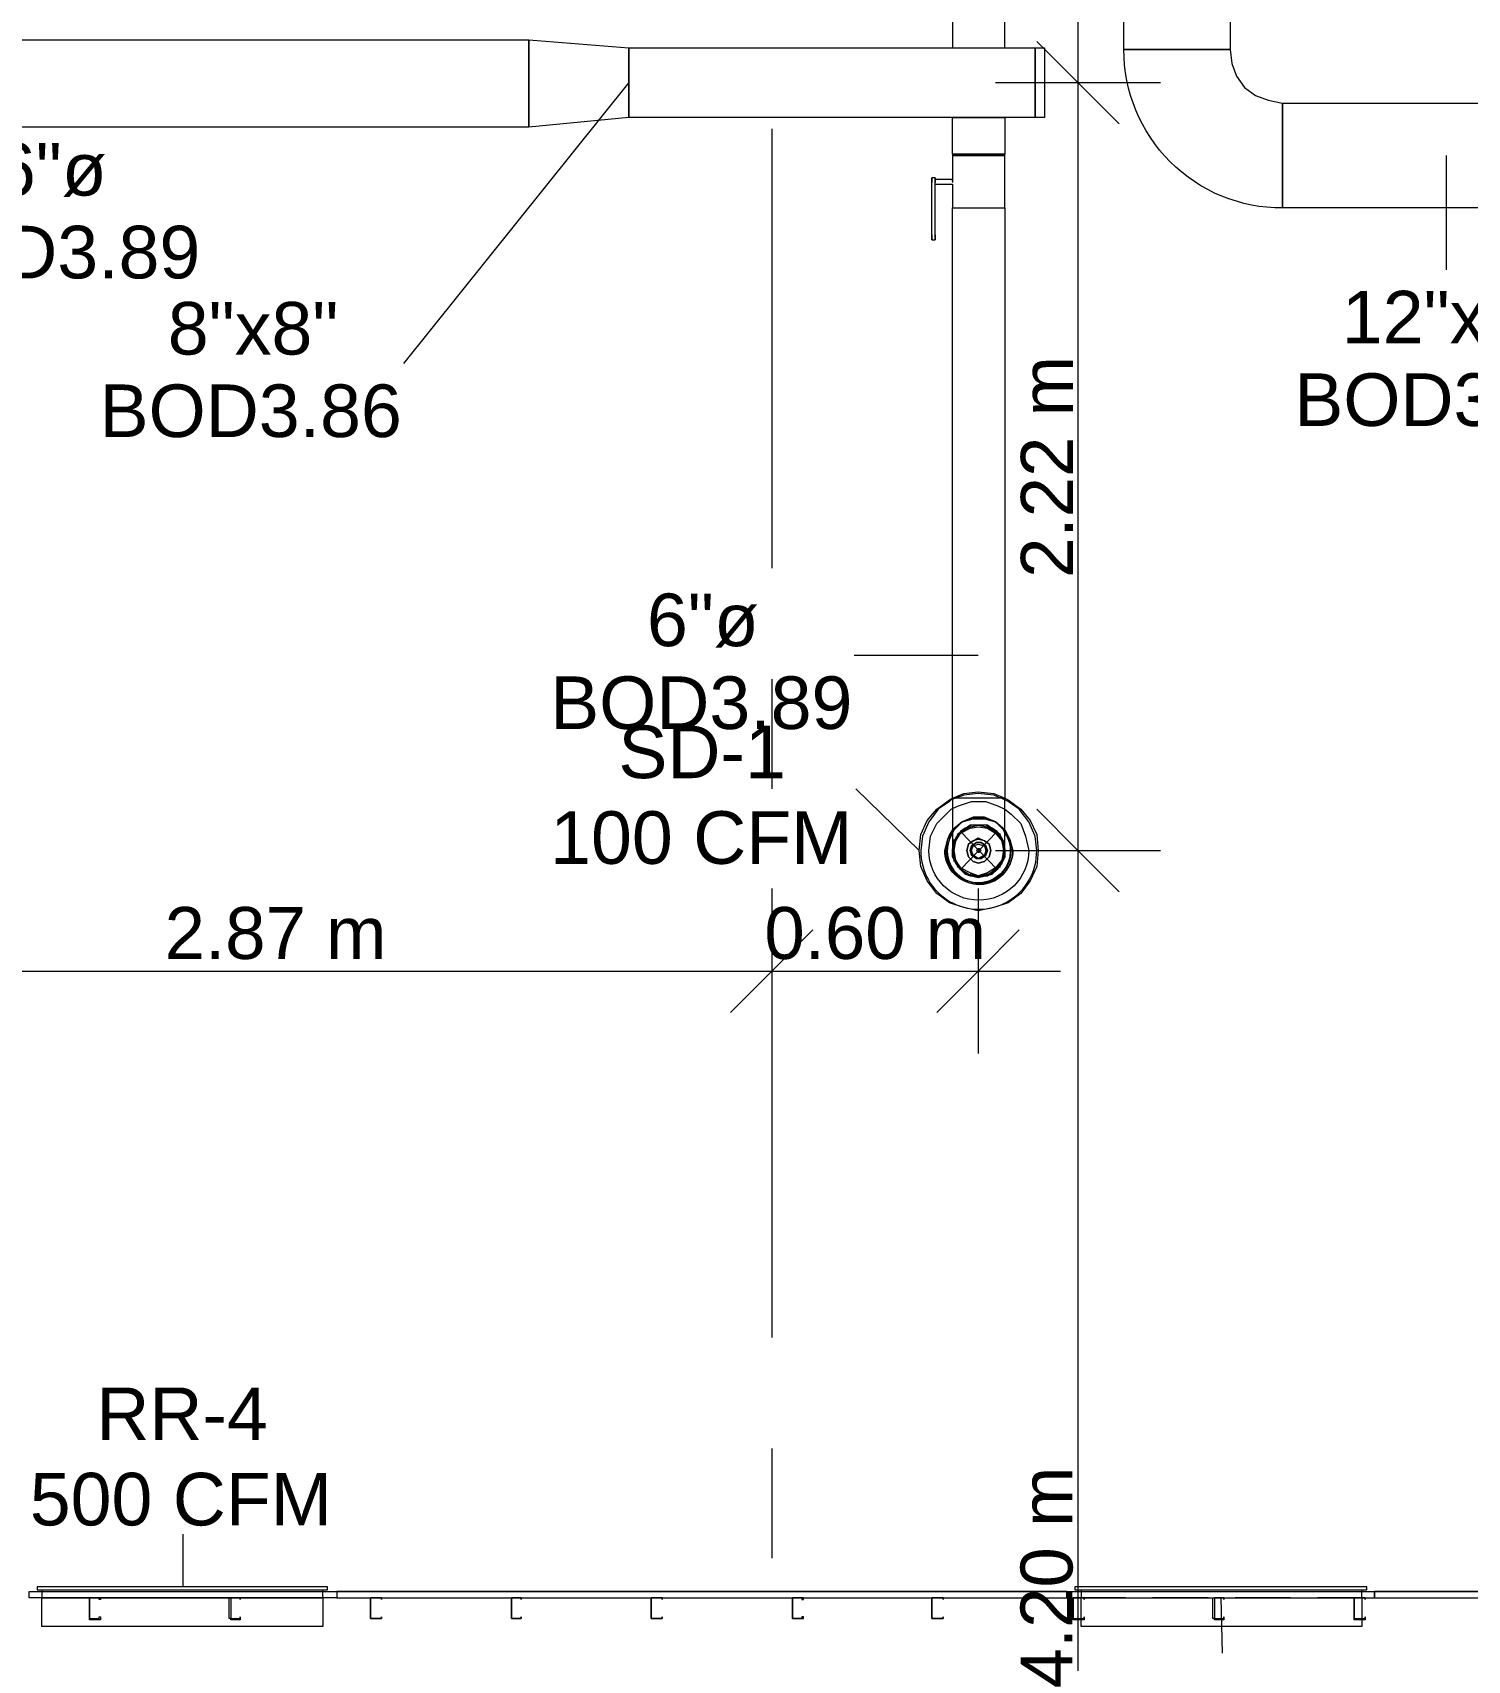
# Model space of a CAD drawing. Header units: metres. Extents: x -2 to 237, y -8 to 52.
# Drawn here: x 44.519 to 48.663, y 34.707 to 39.408 of the extents above; entities that cross this region are included whole.
import ezdxf

# ---------------------------------------------------------------- set-up
doc = ezdxf.new("R2010")
doc.units = ezdxf.units.M
doc.layers.add('HVAC - Ductos', color=5, linetype='Continuous', lineweight=0)
doc.layers.add('PDF4_Text', color=7, linetype='Continuous', lineweight=0)
doc.layers.add('PDF4_Geometry', color=7, linetype='Continuous', lineweight=0, true_color=0xaaaaaa)
doc.styles.add('PDF Helvetica', font='')
doc.styles.get('PDF Helvetica').set_extended_font_data('Helvetica')

msp = doc.modelspace()

# ---------------------------------------------------------------- linework, layer by layer
at = {"layer": 'HVAC - Ductos', "lineweight": 0}
for points in [[(47.6712, 39.3597), (47.6712, 40.0195), (47.9782, 40.0195), (47.9782, 39.3597)], [(43.4469, 39.3872), (45.953, 39.3872), (45.953, 39.1352), (43.4469, 39.1352)], [(46.2417, 39.1627), (45.953, 39.1352), (45.953, 39.3872), (46.2417, 39.3643)], [(46.2417, 39.3643), (47.4146, 39.3643), (47.4146, 39.1627), (46.2417, 39.1627)], [(47.4146, 39.1627), (47.4146, 39.3643), (47.4421, 39.3643), (47.4421, 39.1627)], [(51.6526, 38.9015), (48.1293, 38.9015), (48.1293, 39.2039), (51.6526, 39.2039)], [(47.3275, 39.0527), (47.3183, 39.0527), (47.3046, 39.0527), (47.2909, 39.0527), (47.2726, 39.0527), (47.2497, 39.0527), (47.2313, 39.0527), (47.213, 39.0527), (47.1993, 39.0527), (47.1855, 39.0527), (47.1763, 39.0527), (47.1855, 39.0527), (47.1993, 39.0527), (47.213, 39.0527), (47.2313, 39.0527), (47.2497, 39.0527), (47.2726, 39.0527), (47.2909, 39.0527), (47.3046, 39.0527), (47.3183, 39.0527)], [(47.1763, 38.984), (47.1763, 38.9794)], [(47.2039, 37.1284), (47.2359, 37.1422), (47.268, 37.1422), (47.3001, 37.1284), (47.3275, 37.1055), (47.3001, 37.1284), (47.268, 37.1422), (47.2359, 37.1422), (47.2039, 37.1284), (47.1763, 37.1055)], [(47.3229, 37.1055), (47.3001, 37.1284), (47.268, 37.1376), (47.2359, 37.1376), (47.2039, 37.1284), (47.1809, 37.1055), (47.1763, 37.0964), (47.1809, 37.1055), (47.2039, 37.1284), (47.2359, 37.1376), (47.268, 37.1376), (47.3001, 37.1284), (47.3229, 37.1055), (47.3275, 37.0964)], [(47.3504, 37.046), (47.3413, 37.078), (47.3275, 37.1055), (47.3413, 37.078)], [(47.2221, 37.0643), (47.2176, 37.046), (47.2221, 37.0643), (47.2359, 37.0735), (47.2497, 37.0826), (47.268, 37.0735), (47.2817, 37.0643), (47.2863, 37.046), (47.2817, 37.0643), (47.268, 37.0735), (47.2497, 37.078), (47.2359, 37.0735)], [(47.2817, 37.0277), (47.2863, 37.046), (47.2817, 37.0277), (47.268, 37.0139), (47.2497, 37.0093), (47.2359, 37.0139), (47.2221, 37.0277), (47.2176, 37.046), (47.2221, 37.0277), (47.2359, 37.0139), (47.2497, 37.0093), (47.268, 37.0139)], [(47.2313, 37.0597), (47.2267, 37.046), (47.2313, 37.0597), (47.2451, 37.0689), (47.2588, 37.0689), (47.2726, 37.0597), (47.2772, 37.046), (47.2726, 37.0597), (47.2588, 37.0689), (47.2451, 37.0689)], [(47.2726, 37.0322), (47.2772, 37.046), (47.2726, 37.0322), (47.2588, 37.0231), (47.2451, 37.0231), (47.2313, 37.0322), (47.2267, 37.046), (47.2313, 37.0322), (47.2451, 37.0231), (47.2588, 37.0231)], [(47.2359, 37.0597), (47.2497, 37.0643), (47.268, 37.0597), (47.2726, 37.046), (47.268, 37.0322), (47.2497, 37.0231), (47.2359, 37.0322), (47.2313, 37.046)], [(47.2497, 37.0505), (47.2451, 37.046), (47.2497, 37.0505), (47.2543, 37.0505), (47.2588, 37.046), (47.2543, 37.0505)], [(47.2543, 37.0414), (47.2588, 37.046), (47.2543, 37.0414), (47.2497, 37.0414), (47.2451, 37.046), (47.2497, 37.0414)], [(45.3712, 34.9201), (44.5327, 34.9201), (44.5327, 34.9109), (44.5465, 34.9109), (44.5465, 34.888), (45.3574, 34.888), (45.3574, 34.9109), (45.3712, 34.9109)], [(45.3574, 34.888), (45.3574, 34.8055), (44.5465, 34.8055), (44.5465, 34.888)], [(44.6794, 34.888), (44.5557, 34.888)], [(44.913, 34.888), (44.7572, 34.888)], [(45.1513, 34.888), (44.9955, 34.888)], [(45.3529, 34.888), (45.2338, 34.888)], [(47.6757, 34.888), (47.5566, 34.888)], [(47.914, 34.888), (47.7537, 34.888)], [(48.1522, 34.888), (47.9919, 34.888)], [(48.3538, 34.888), (48.2301, 34.888)]]:
    msp.add_lwpolyline(points, close=True, dxfattribs=at)
for points in [[(47.5383, 39.5017), (47.5383, 37.046), (47.5383, 32.6109)], [(47.1763, 39.4651), (47.1763, 39.3643), (47.1855, 39.3643), (47.1993, 39.3643), (47.213, 39.3643), (47.2313, 39.3643), (47.2497, 39.3643), (47.2726, 39.3643), (47.2909, 39.3643), (47.3046, 39.3643), (47.3183, 39.3643), (47.3275, 39.3643), (47.3275, 39.4651)], [(47.6575, 39.1443), (47.5383, 39.2635), (47.4192, 39.3826)], [(46.2417, 39.2635), (45.5911, 38.4525)], [(47.3001, 39.2635), (47.5383, 39.2635), (47.7765, 39.2635)], [(47.1259, 38.9703), (47.1763, 38.9703), (47.1763, 38.9015), (47.1855, 38.9015), (47.1993, 38.9015), (47.213, 38.9015), (47.2313, 38.9015), (47.2497, 38.9015), (47.2726, 38.9015), (47.2909, 38.9015), (47.3046, 38.9015), (47.3183, 38.9015), (47.3275, 38.9015), (47.3275, 37.1972), (47.3183, 37.1972), (47.3046, 37.1972), (47.2909, 37.1972), (47.2726, 37.1972), (47.2497, 37.1972), (47.2313, 37.1972), (47.213, 37.1972), (47.1993, 37.1972), (47.1855, 37.1972), (47.1763, 37.1972), (47.1763, 38.9015), (47.1855, 38.9015), (47.1993, 38.9015), (47.213, 38.9015), (47.2313, 38.9015), (47.2497, 38.9015), (47.2726, 38.9015), (47.2909, 38.9015), (47.3046, 38.9015), (47.3183, 38.9015), (47.3275, 38.9015), (47.3275, 39.0527), (47.3275, 39.0573), (47.3183, 39.0573), (47.3046, 39.0573), (47.2909, 39.0573), (47.2726, 39.0573), (47.2497, 39.0573), (47.2313, 39.0573), (47.213, 39.0573), (47.1993, 39.0573), (47.1855, 39.0573), (47.1763, 39.0573), (47.1763, 39.1627), (47.1855, 39.1627), (47.1993, 39.1627), (47.213, 39.1627), (47.2313, 39.1627), (47.2497, 39.1627), (47.2726, 39.1627), (47.2909, 39.1627), (47.3046, 39.1627), (47.3183, 39.1627), (47.3275, 39.1627), (47.3275, 39.0573), (47.3183, 39.0573), (47.3046, 39.0573), (47.2909, 39.0573), (47.2726, 39.0573), (47.2497, 39.0573), (47.2313, 39.0573), (47.213, 39.0573), (47.1993, 39.0573), (47.1855, 39.0573), (47.1763, 39.0573), (47.1763, 39.0527), (47.1763, 38.984), (47.1259, 38.984), (47.1259, 38.9794), (47.1259, 38.9748)], [(48.6012, 39.0527), (48.6012, 38.7228)], [(47.1259, 38.9886), (47.1168, 38.9886)], [(47.1168, 38.8236), (47.1168, 38.819), (47.1168, 38.8145), (47.1168, 38.8099), (47.1168, 38.8145), (47.1168, 38.819), (47.1168, 38.8236), (47.1168, 38.9748), (47.1168, 38.9794), (47.1168, 38.984), (47.1168, 38.9886), (47.1168, 38.984), (47.1168, 38.9794), (47.1168, 38.9748)], [(47.1259, 38.8236), (47.1259, 38.819), (47.1259, 38.8145), (47.1259, 38.8099), (47.1259, 38.8145), (47.1259, 38.819), (47.1259, 38.8236), (47.1259, 38.9748), (47.1259, 38.9794), (47.1259, 38.984), (47.1259, 38.9886), (47.1259, 38.984), (47.1259, 38.9794), (47.1259, 38.984)], [(47.1763, 38.9794), (47.1763, 38.984), (47.1763, 38.9794), (47.1763, 38.9748)], [(47.1168, 38.8099), (47.1259, 38.8099)], [(47.2497, 37.6095), (46.8923, 37.6095)], [(47.0801, 37.046), (46.8969, 37.2246)], [(47.3275, 37.046), (47.3275, 37.0505), (47.3275, 37.0689), (47.3275, 37.1009), (47.3275, 37.1376), (47.3275, 37.1788), (47.3275, 37.1972), (47.3367, 37.1926), (47.3734, 37.1651), (47.4008, 37.133), (47.4192, 37.0918), (47.4238, 37.046), (47.4192, 37.0001), (47.4008, 36.9589), (47.3734, 36.9223), (47.3367, 36.8948), (47.2955, 36.8811), (47.2497, 36.8719), (47.2084, 36.8811), (47.1672, 36.8948), (47.1305, 36.9223), (47.1031, 36.9589), (47.0847, 37.0001), (47.0801, 37.046), (47.0847, 37.0918), (47.1031, 37.133), (47.1305, 37.1651), (47.1672, 37.1926), (47.1763, 37.1972), (47.1763, 37.156), (47.1763, 37.1147), (47.1763, 37.0826), (47.1763, 37.0597), (47.1763, 37.046), (47.1763, 37.0505), (47.1763, 37.046), (47.1763, 37.0277), (47.1855, 37.0093), (47.1993, 36.991), (47.213, 36.9773), (47.2313, 36.9727), (47.2497, 36.9681), (47.2726, 36.9727), (47.2909, 36.9773), (47.3046, 36.991), (47.3183, 37.0093), (47.3275, 37.0277), (47.3275, 37.046), (47.3275, 37.0505), (47.3275, 37.046), (47.3275, 37.0277), (47.3183, 37.0093), (47.3046, 36.991), (47.2909, 36.9773), (47.2726, 36.9727), (47.2497, 36.9681), (47.2313, 36.9727), (47.213, 36.9773), (47.1993, 36.991), (47.1855, 37.0093), (47.1763, 37.0277), (47.1763, 37.046)], [(47.3275, 37.1926), (47.2955, 37.2063), (47.2497, 37.2109), (47.2084, 37.2063), (47.1718, 37.1926)], [(47.1718, 37.1651), (47.1901, 37.1742), (47.2313, 37.188), (47.2726, 37.188), (47.3092, 37.1742), (47.3275, 37.1651)], [(47.1763, 37.1972), (47.2084, 37.2109), (47.2497, 37.2155), (47.2955, 37.2109), (47.3275, 37.1972)], [(47.3275, 37.1972), (47.3183, 37.1972), (47.3046, 37.1972), (47.2909, 37.1972), (47.2726, 37.1972), (47.2497, 37.1972), (47.2313, 37.1972), (47.213, 37.1972), (47.1993, 37.1972), (47.1855, 37.1972), (47.1763, 37.1972)], [(47.6575, 36.9269), (47.5383, 37.046), (47.4192, 37.1651)], [(47.3275, 37.0505), (47.3275, 37.0643), (47.3183, 37.0826), (47.3046, 37.1009), (47.2909, 37.1101), (47.2726, 37.1193), (47.2497, 37.1193), (47.2313, 37.1193), (47.213, 37.1101), (47.1993, 37.1009), (47.1855, 37.0826), (47.1763, 37.0643), (47.1763, 37.0505)], [(47.1855, 37.0139), (47.1993, 36.9956), (47.1901, 37.0093), (47.1809, 37.0277), (47.1763, 37.046), (47.1809, 37.0643), (47.1901, 37.0826), (47.1993, 37.0964), (47.213, 37.1101), (47.2313, 37.1147), (47.2497, 37.1193), (47.2726, 37.1147), (47.2863, 37.1101), (47.3046, 37.0964), (47.3138, 37.0826), (47.3229, 37.0643), (47.3275, 37.046), (47.3229, 37.0277), (47.3138, 37.0093), (47.3046, 36.9956)], [(47.1855, 37.078), (47.1993, 37.0964), (47.2267, 37.1101), (47.2497, 37.1147), (47.2772, 37.1101), (47.3001, 37.0964), (47.3183, 37.0735), (47.3229, 37.046), (47.3183, 37.0185), (47.3001, 36.9956), (47.2772, 36.9818), (47.2497, 36.9727), (47.2267, 36.9818), (47.1993, 36.9956), (47.1855, 37.0185), (47.1809, 37.046), (47.1855, 37.0735), (47.1993, 37.0964), (47.2221, 37.1101)], [(47.2267, 37.1147), (47.2497, 37.1193), (47.2772, 37.1147), (47.2817, 37.1147)], [(47.2817, 37.1101), (47.3046, 37.0964), (47.3183, 37.078), (47.3229, 37.0735)], [(47.1809, 37.0185), (47.1763, 37.046), (47.1809, 37.0689)], [(47.1809, 37.0735), (47.1809, 37.078)], [(47.3001, 37.046), (47.5383, 37.046), (47.7765, 37.046)], [(47.3183, 37.0689), (47.3275, 37.046), (47.3183, 37.0185)], [(47.1809, 37.0139), (47.1809, 37.0185)], [(47.3183, 37.0139), (47.3046, 36.9956), (47.2863, 36.9818), (47.2726, 36.9727), (47.2497, 36.9727), (47.2313, 36.9727), (47.213, 36.9818), (47.1993, 36.9956)], [(47.3229, 37.0185), (47.3183, 37.0139)], [(47.2221, 36.9773), (47.1993, 36.991)], [(47.2221, 36.9727), (47.2221, 36.9773), (47.2176, 36.9773)], [(47.2772, 36.9773), (47.2497, 36.9727), (47.2267, 36.9773)], [(47.2817, 36.9773), (47.2772, 36.9727)], [(47.3046, 36.991), (47.2817, 36.9773)], [(46.6541, 36.936), (46.6541, 36.6978), (46.6541, 36.4595)], [(47.2497, 36.936), (47.2497, 36.6978), (47.2497, 36.4595)], [(46.7731, 36.8169), (46.6541, 36.6978), (46.5349, 36.5786)], [(47.3688, 36.8169), (47.2497, 36.6978), (47.1305, 36.5786)], [(34.2561, 36.6978), (38.0864, 36.6978), (39.3509, 36.6978), (43.7814, 36.6978), (46.6541, 36.6978), (47.4879, 36.6978)], [(44.9543, 34.9201), (44.9543, 35.0713)], [(44.5327, 34.9109), (45.3712, 34.9109)], [(45.3483, 34.9201), (44.5557, 34.9201)], [(47.5337, 34.9109), (47.5475, 34.9109), (47.5475, 34.888), (48.3584, 34.888), (48.3584, 34.8055), (47.5475, 34.8055), (47.5475, 34.888), (48.3584, 34.888), (48.3584, 34.9109), (48.3722, 34.9109), (48.3722, 34.9201), (47.5292, 34.9201), (47.5292, 34.9109), (48.3722, 34.9109)], [(48.3493, 34.9201), (47.5566, 34.9201)], [(47.9506, 34.888), (47.9552, 34.7277)]]:
    msp.add_lwpolyline(points, dxfattribs=at)
for points in [[(47.6712, 39.3597), (47.9782, 39.3597), (47.9827, 39.3184), (47.9964, 39.2818), (48.0194, 39.2497), (48.0514, 39.2268), (48.0881, 39.2131), (48.1293, 39.2039), (48.1293, 38.9015, -0.417357)], [(47.1535, 37.046), (47.1626, 37.078), (47.1763, 37.1055, 1.404954), (47.3504, 37.046, -0.990786)], [(47.3459, 37.046), (47.3413, 37.078), (47.3275, 37.0964, -1.353761), (47.1581, 37.046), (47.1626, 37.078), (47.1763, 37.0964, 1.353174)]]:
    msp.add_lwpolyline(points, format="xyb", close=True, dxfattribs=at)
for points in [[(47.1718, 37.1926), (47.1672, 37.188), (47.1351, 37.1651), (47.1077, 37.1284), (47.0893, 37.0872), (47.0847, 37.046, 1.013803), (47.4192, 37.046), (47.4146, 37.0872), (47.3963, 37.1284), (47.3688, 37.1651), (47.3367, 37.188), (47.3275, 37.1926)], [(47.3275, 37.1651), (47.3459, 37.1514), (47.3734, 37.1238), (47.3871, 37.0872), (47.3963, 37.046, -0.994864), (47.1077, 37.046), (47.1122, 37.0872), (47.1305, 37.1238), (47.1581, 37.1514), (47.1718, 37.1651)]]:
    msp.add_lwpolyline(points, format="xyb", dxfattribs=at)
at = {"layer": 'PDF4_Geometry', "lineweight": 0}
for points in [[(46.6541, 39.1306), (46.6541, 37.8615)], [(46.6541, 37.5408), (46.6541, 37.2246)], [(46.6541, 36.9085), (46.6541, 35.6394)], [(46.6541, 35.3187), (46.6541, 35.0026)], [(45.3986, 34.9063), (45.3986, 34.888), (44.5099, 34.888), (44.5099, 34.9063), (45.3986, 34.9063), (47.5062, 34.9063), (48.3951, 34.9063), (52.7018, 34.9063)], [(47.1489, 34.888), (47.5062, 34.888), (47.5062, 34.9063), (45.3986, 34.9063), (45.3986, 34.888), (45.4949, 34.888)], [(45.5269, 34.888), (45.9027, 34.888)], [(45.9302, 34.888), (46.3104, 34.888)], [(46.3379, 34.888), (46.7136, 34.888)], [(46.7411, 34.888), (47.1214, 34.888)], [(47.5062, 34.9063), (47.5062, 34.888), (48.3951, 34.888), (48.3951, 34.9063)], [(48.7891, 34.9063), (48.3951, 34.9063), (48.3951, 34.888), (48.7433, 34.888)]]:
    msp.add_lwpolyline(points, dxfattribs=at)
at = {"layer": 'PDF4_Geometry', "color": 8, "lineweight": 0, "true_color": 0x808080}
msp.add_lwpolyline([(47.3138, 37.0918), (47.2772, 37.1193), (47.2267, 37.1193), (47.1901, 37.0918), (47.1763, 37.046), (47.1901, 37.0001), (47.2267, 36.9727), (47.2772, 36.9727), (47.3138, 37.0001), (47.3275, 37.046)], close=True, dxfattribs=at)
for points in [[(47.1993, 37.1009), (47.3046, 36.991)], [(47.3046, 37.1009), (47.1993, 36.991)]]:
    msp.add_lwpolyline(points, dxfattribs=at)
at = {"layer": 'PDF4_Geometry', "lineweight": 0}
for points in [[(44.716, 34.8834), (44.7114, 34.8834), (44.7114, 34.888), (44.684, 34.888), (44.684, 34.8285), (44.7114, 34.8285), (44.7114, 34.8331), (44.716, 34.8331), (44.716, 34.8239), (44.684, 34.8239), (44.684, 34.8285), (44.684, 34.888), (44.716, 34.888)], [(45.0917, 34.888), (45.0917, 34.8285), (45.1192, 34.8285), (45.1192, 34.8331), (45.1192, 34.8239), (45.0917, 34.8239), (45.0917, 34.8285), (45.0871, 34.8285), (45.0871, 34.888), (45.0917, 34.888), (45.1192, 34.888)], [(45.1192, 34.8834), (45.1192, 34.888)], [(45.5269, 34.888), (45.4949, 34.888), (45.4949, 34.8285), (45.5269, 34.8285), (45.5269, 34.8331), (45.5269, 34.8285), (45.4949, 34.8285), (45.4949, 34.888), (45.5269, 34.888), (45.5269, 34.8834)], [(45.9302, 34.888), (45.9027, 34.888), (45.9027, 34.8285), (45.9302, 34.8285), (45.9302, 34.8331), (45.9302, 34.8285), (45.9027, 34.8285), (45.9027, 34.888), (45.9302, 34.888), (45.9302, 34.8834)], [(46.3379, 34.888), (46.3104, 34.888), (46.3058, 34.888), (46.3058, 34.8285), (46.3104, 34.8285), (46.3379, 34.8285), (46.3379, 34.8331), (46.3379, 34.8285), (46.3104, 34.8285), (46.3058, 34.8285), (46.3058, 34.888), (46.3104, 34.888), (46.3379, 34.888), (46.3379, 34.8834)], [(46.7457, 34.888), (46.7136, 34.888), (46.7136, 34.8285), (46.7457, 34.8285), (46.7457, 34.8331), (46.7411, 34.8331), (46.7411, 34.8285), (46.7136, 34.8285), (46.7136, 34.888), (46.7411, 34.888), (46.7411, 34.8834), (46.7457, 34.8834)], [(47.1489, 34.888), (47.1214, 34.888), (47.1168, 34.888), (47.1168, 34.8285), (47.1214, 34.8285), (47.1489, 34.8285), (47.1489, 34.8331), (47.1489, 34.8285), (47.1214, 34.8285), (47.1168, 34.8285), (47.1168, 34.888), (47.1214, 34.888), (47.1489, 34.888), (47.1489, 34.8834)], [(47.5246, 34.888), (47.5246, 34.8285), (47.5566, 34.8285), (47.5566, 34.8331), (47.5566, 34.8239), (47.5246, 34.8239), (47.5246, 34.8285), (47.5246, 34.888), (47.5566, 34.888)], [(47.5566, 34.8834), (47.5566, 34.888)], [(47.9324, 34.888), (47.9324, 34.8285), (47.9598, 34.8285), (47.9598, 34.8331), (47.9598, 34.8239), (47.9324, 34.8239), (47.9324, 34.8285), (47.9278, 34.8285), (47.9278, 34.888), (47.9324, 34.888), (47.9598, 34.888)], [(47.9598, 34.8834), (47.9598, 34.888)], [(48.3355, 34.888), (48.3355, 34.8285), (48.3676, 34.8285), (48.3676, 34.8331), (48.3676, 34.8239), (48.3355, 34.8239), (48.3355, 34.8285), (48.3355, 34.888), (48.3676, 34.888)], [(48.3676, 34.8834), (48.3676, 34.888)]]:
    msp.add_lwpolyline(points, close=True, dxfattribs=at)

# ---------------------------------------------------------------- texts
at = {"layer": 'PDF4_Text', "lineweight": 0, "attachment_point": 4, "style": 'PDF Helvetica'}
for s, insert, char_height in [('6"ø', (44.4106, 39.0113), 0.1519), ('BOD3.89', (44.1311, 38.7731), 0.1519), ('12"x8"', (48.3005, 38.5852), 0.1519), ('8"x8"', (44.91, 38.5531), 0.1519), ('BOD3.76', (48.1631, 38.347), 0.1519), ('BOD3.86', (44.713, 38.3149), 0.1519), ('6"ø', (46.2937, 37.7101), 0.1519), ('BOD3.89', (46.0142, 37.4718), 0.1519), ('SD-1', (46.2112, 37.3298), 0.1519), ('100 CFM', (46.0142, 37.0824), 0.1519), ('2.87 m', (44.9009, 36.8068), 0.15002), ('0.60 m', (46.6328, 36.8068), 0.15002), ('RR-4', (44.7038, 35.4192), 0.1519), ('500 CFM', (44.5114, 35.1718), 0.1519)]:
    msp.add_mtext(s, dxfattribs=dict(at, insert=insert, char_height=char_height))
at = {"layer": 'PDF4_Text', "lineweight": 0, "char_height": 0.15002, "attachment_point": 4, "rotation": 90, "style": 'PDF Helvetica'}
for s, insert in [('2.22 m', (47.4486, 37.8334)), ('4.20 m', (47.4486, 34.6262))]:
    msp.add_mtext(s, dxfattribs=dict(at, insert=insert))

doc.saveas('drawing.dxf')
